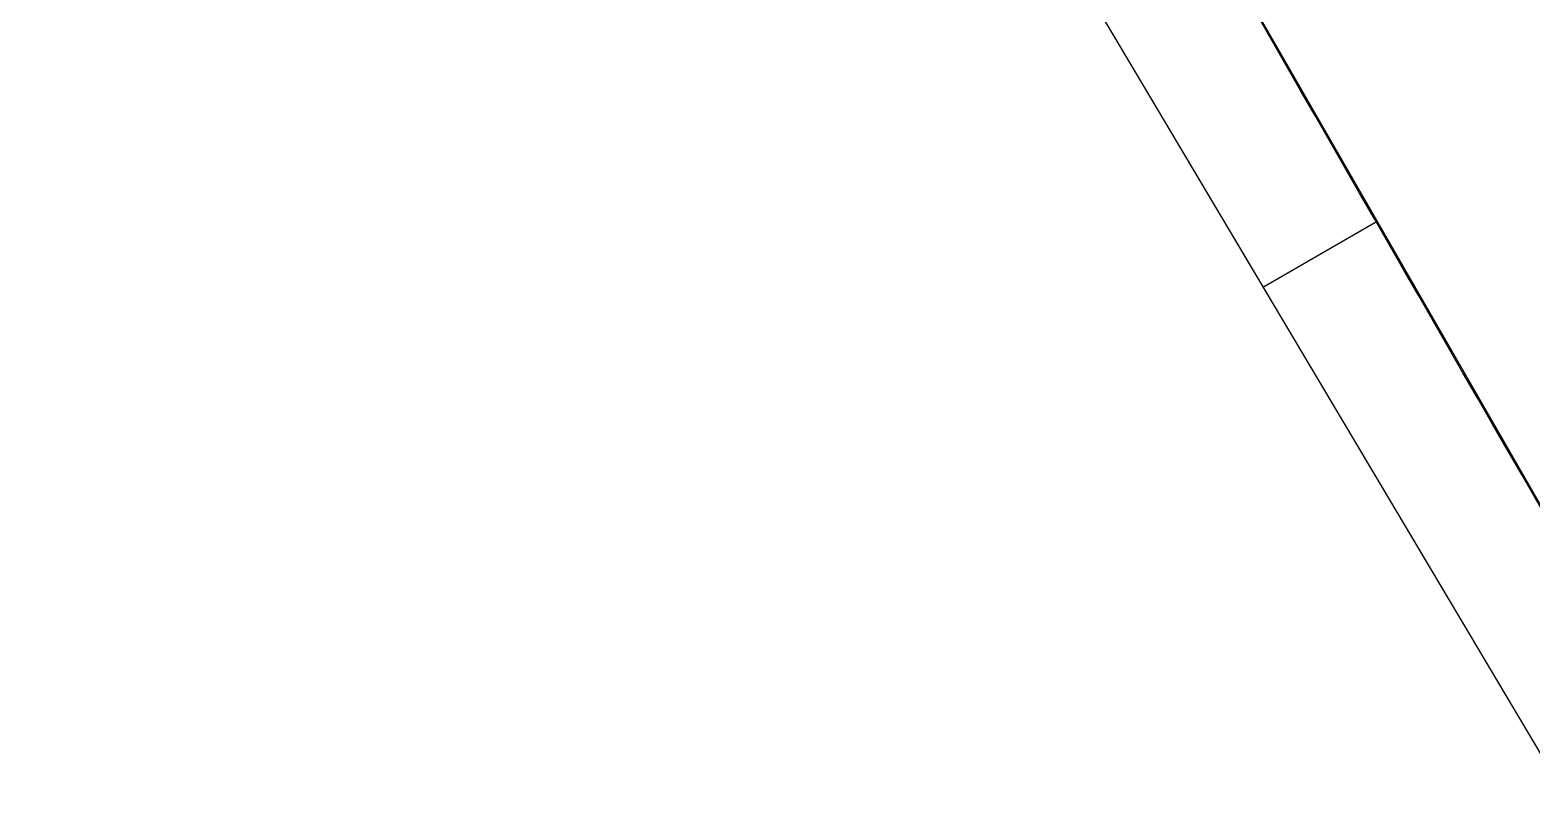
# Model space of a CAD drawing. Header units: metres. Extents: x 310973 to 323933, y 7400965 to 7427924.
# Drawn here: x 320567.726 to 320572.126, y 7410023.097 to 7410025.308 of the extents above; entities that cross this region are included whole.
import ezdxf

# ---------------------------------------------------------------- set-up
doc = ezdxf.new("R2010")
doc.units = ezdxf.units.M
doc.header["$LTSCALE"] = 10
for name, color, linetype in [('_LIMITE CONCESS', 30, 'CONC_LINE'), ('ACAD-Trecho Total_TIC_TALUDES E MUROS$0$F-HZ-PIANO-CORTE', 10, 'Continuous'), ('ACAD-Trecho Total_TIC_TALUDES E MUROS$0$F-HZ-TALUDE', 2, 'Continuous')]:
    doc.layers.add(name, color=color, linetype=linetype)
doc.styles.get("Standard").update_dxf_attribs({"font": 'simplex.shx'})
doc.linetypes.add('CONC_LINE', pattern='A,3.5,-0.25,["CONC",Standard,S=0.175,R=0,X=-0.05,Y=-0.1],-0.75', length=4.5)

# ---------------------------------------------------------------- blocks, each defined once
blk = doc.blocks.new('ACAD-Trecho Total_TIC_TALUDES E MUROS')
at = {"layer": 'ACAD-Trecho Total_TIC_TALUDES E MUROS$0$F-HZ-PIANO-CORTE'}
blk.add_line((320571.3389, 7410024.5556), (320571.6721, 7410024.7486), dxfattribs=at)
at = {"layer": 'ACAD-Trecho Total_TIC_TALUDES E MUROS$0$F-HZ-TALUDE', "linetype": 'Continuous', "lineweight": -3}
for points in [[(320594.3145, 7409987.8402), (320591.5045, 7409992.1228), (320588.7333, 7409996.4283), (320586.0042, 7410000.7515), (320583.3168, 7410005.0911), (320580.6685, 7410009.4451), (320578.0558, 7410013.8109), (320575.4761, 7410018.1867), (320572.9253, 7410022.5697), (320570.401, 7410026.9585), (320567.899, 7410031.3504), (320565.4167, 7410035.744), (320562.9504, 7410040.1371), (320560.497, 7410044.5279), (320558.053, 7410048.9146), (320555.6149, 7410053.2951), (320507.1986, 7410140.303)], [(320619.8947, 7409951.5349), (320617.7545, 7409954.2164), (320614.6141, 7409958.2685), (320611.5439, 7409962.3741), (320608.4702, 7409966.4776), (320605.4434, 7409970.6163), (320602.4772, 7409974.7985), (320599.7186, 7409979.1242), (320596.7965, 7409983.3359), (320593.9633, 7409987.6077), (320591.1068, 7409991.8646), (320588.3111, 7409996.1594), (320585.4247, 7410000.3888), (320582.6487, 7410004.68), (320579.9961, 7410009.0377), (320577.5635, 7410013.5169), (320575.0578, 7410017.9401), (320572.6229, 7410022.3936), (320570.0366, 7410026.7484), (320567.5281, 7410031.1386), (320564.9415, 7410035.4747), (320562.5347, 7410039.903), (320559.8856, 7410044.1854)]]:
    blk.add_lwpolyline(points, dxfattribs=at)
blk.add_lwpolyline([(320660.1199, 7409911.7128), (320637.1816, 7409933.1054, -0.039731), (320620.5829, 7409951.2537, -0.025618), (320586.1959, 7410000.4345, -0.002383), (320583.1543, 7410005.3491, -0.002216), (320579.9384, 7410010.6537, -0.001876), (320577.0291, 7410015.5425, -0.001707), (320573.8768, 7410020.9269, -0.001366), (320571.1028, 7410025.7327, -0.001196), (320567.9694, 7410031.226, -0.000854), (320565.3819, 7410035.8057, -0.000683), (320562.1737, 7410041.5249, -0.000287), (320560.5619, 7410044.4115, -0.000287)], format="xyb", dxfattribs=at)

msp = doc.modelspace()

# ---------------------------------------------------------------- block references
at = {"layer": '_LIMITE CONCESS'}
msp.add_blockref('ACAD-Trecho Total_TIC_TALUDES E MUROS', (0, 0), dxfattribs=at)

doc.saveas('drawing.dxf')
